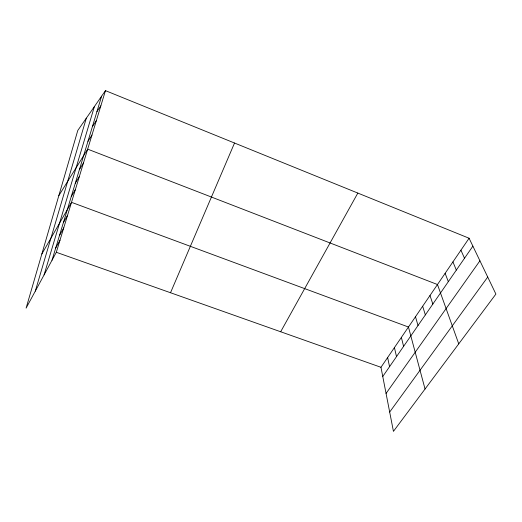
<?xml version="1.0" encoding="UTF-8"?>
<svg xmlns="http://www.w3.org/2000/svg" width="522" height="522" viewBox="0 0 522 522"><rect width="100%" height="100%" fill="white"/><g stroke="black" fill="none" stroke-linecap="round" stroke-linejoin="round"><path stroke-width="0.78" d="M35.287 291.145L86.319 118.181M44.076 274.905L94.391 106.573M52.017 260.224L101.601 96.198M105.464 90.639L77.785 130.467L26.1 308.124L56.317 252.283L105.464 90.639L469.089 238.234L495.9 294.075L393.438 431.361L380.969 367.292L469.089 238.234M170.518 292.738L234.528 143.028M55.71 248.015L59.984 240.218M59.488 235.52L63.736 227.879M280.666 331.764L357.831 193.075M63.351 222.731L67.573 215.253M41.845 254.012L71.501 202.327L408.458 327.026L425.045 389.021M71.246 196.624L75.403 189.493M75.272 183.3L79.403 176.358M79.396 169.657L83.487 162.916M58.829 195.633L87.676 149.148L437.475 284.536L458.747 343.861M87.95 141.358L91.957 135.048M92.387 126.683L96.348 120.608M96.935 111.636L100.85 105.809M382.757 376.499L472.886 246.143M386.058 393.438L479.92 260.798M389.68 412.054L487.724 277.051M56.317 252.283L380.969 367.292M460.919 250.195L464.515 258.253M452.933 261.894L456.332 270.089M445.122 273.339L448.326 281.665M429.991 295.498L432.842 304.058M422.663 306.231L425.352 314.897M415.486 316.737L418.011 325.506M401.372 337.408L403.591 346.373M394.43 347.58L396.498 356.624M387.631 357.537L389.556 366.666"/></g></svg>
